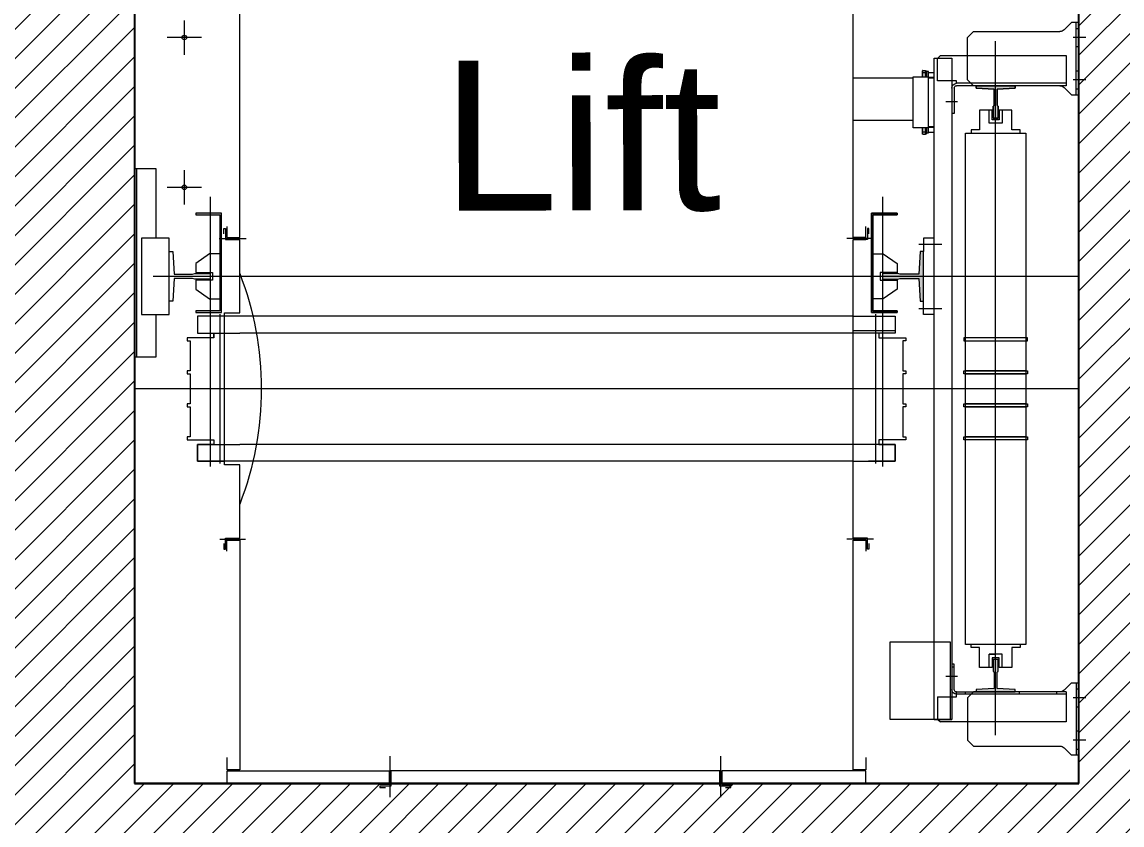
# Model space of a CAD drawing. Header units: metres. Extents: x -322116 to -321123, y -26723 to -26468.
# Drawn here: x -321655.414 to -321653.434, y -26551.82 to -26550.374 of the extents above; entities that cross this region are included whole.
import ezdxf

# ---------------------------------------------------------------- set-up
doc = ezdxf.new("R2010")
doc.units = ezdxf.units.M
doc.header["$LTSCALE"] = 7
doc.header["$MEASUREMENT"] = 0
doc.layers.add('22-1-14-ROAD P2PFGC', color=5, linetype='Continuous')
for name, color, linetype, lineweight in [('A-ANNO-TXT3', 6, 'Continuous', 30), ('A-CONV-EVTR', 2, 'Continuous', 18), ('A-PATT', 8, 'Continuous', 5), ('A-WALL-BLWO', 7, 'Continuous', 40), ('L-Structure', 5, 'Continuous', 15), ('PATT-CONC', 8, 'Continuous', 9)]:
    doc.layers.add(name, color=color, linetype=linetype, lineweight=lineweight)
doc.styles.get("Standard").update_dxf_attribs({"font": 'romans.shx', "height": 0.5})

# ---------------------------------------------------------------- blocks, each defined once
blk = doc.blocks.new('block')
at = {"layer": 'PATT-CONC', "transparency": 33554610}
h = blk.add_hatch(dxfattribs=at)
h.set_pattern_fill('ANSI31', color=8, scale=0.3)
h.set_pattern_definition([(45, (0, 0), (-0.0265165042945, 0.0265165042945), [])])
edge = h.paths.add_edge_path()
edge.add_line((-321666.3118, -26556.5581), (-321655.5118, -26556.5581))
edge.add_line((-321655.5118, -26556.5581), (-321655.5118, -26553.8198))
edge.add_line((-321655.5118, -26553.8198), (-321653.5118, -26553.8198))
edge.add_line((-321653.5118, -26553.8198), (-321653.5118, -26552.0448))
edge.add_line((-321653.5118, -26552.0448), (-321655.5118, -26552.0448))
edge.add_line((-321655.5118, -26552.0448), (-321655.5118, -26549.7581))
edge.add_line((-321655.5118, -26549.7581), (-321655.2118, -26549.7581))
edge.add_line((-321655.2118, -26549.7581), (-321655.2118, -26551.7448))
edge.add_line((-321655.2118, -26551.7448), (-321653.5118, -26551.7448))
edge.add_line((-321653.5118, -26551.7448), (-321653.5118, -26549.7581))
edge.add_line((-321653.5118, -26549.7581), (-321653.2118, -26549.7581))
edge.add_line((-321653.2118, -26549.7581), (-321653.2118, -26553.8198))
edge.add_line((-321653.2118, -26553.8198), (-321650.8518, -26553.8198))
edge.add_line((-321650.8518, -26553.8198), (-321650.8514, -26549.7581))
edge.add_line((-321650.8514, -26549.7581), (-321650.5518, -26549.7581))
edge.add_line((-321650.5518, -26549.7581), (-321650.5518, -26554.1198))
edge.add_line((-321650.5518, -26554.1198), (-321651.4424, -26554.1198))
edge.add_line((-321651.4424, -26554.1198), (-321651.4424, -26556.5581))
edge.add_line((-321651.4424, -26556.5581), (-321642.2603, -26556.5581))
at = {"layer": 'L-Structure'}
blk.add_lwpolyline([(-321666.3118, -26556.5581), (-321655.5118, -26556.5581), (-321655.5118, -26553.8198), (-321653.5118, -26553.8198), (-321653.5118, -26552.0448), (-321655.5118, -26552.0448), (-321655.5118, -26549.7581), (-321655.2118, -26549.7581), (-321655.2118, -26551.7448), (-321653.5118, -26551.7448), (-321653.5118, -26549.7581), (-321653.2118, -26549.7581), (-321653.2118, -26553.8198), (-321650.8518, -26553.8198), (-321650.8514, -26549.7581), (-321650.5518, -26549.7581), (-321650.5518, -26554.1198), (-321651.4424, -26554.1198), (-321651.4424, -26556.5581), (-321642.2603, -26556.5581)], dxfattribs=at)
blk = doc.blocks.new('1 elev')
at = {"layer": 'A-PATT', "extrusion": (2.36417e-21, 1.06473e-05, 1)}
h = blk.add_hatch(color=256, dxfattribs=at)
h.paths.add_polyline_path([(-321710.855, -26488.3134), (-321710.8636, -26488.3134), (-321710.8632, -26488.2917), (-321710.855, -26488.2918)], flags=0)
h.paths.add_polyline_path([(-321710.8625, -26488.2913), (-321710.862, -26488.2902), (-321710.862, -26488.2612), (-321710.8945, -26488.2593), (-321710.8945, -26488.255), (-321710.8241, -26488.255), (-321710.8241, -26488.2593), (-321710.8566, -26488.2612), (-321710.8561, -26488.2913)], flags=0)
for points in [[(-321710.6817, -26488.6632), (-321710.6817, -26488.6605), (-321710.6384, -26488.6605), (-321710.6384, -26488.4872), (-321710.6817, -26488.4872), (-321710.6817, -26488.4845), (-321710.6357, -26488.4845), (-321710.6357, -26488.6632)], [(-321709.4192, -26488.6632), (-321709.4652, -26488.6632), (-321709.4652, -26488.4845), (-321709.4192, -26488.4845), (-321709.4192, -26488.4872), (-321709.4625, -26488.4872), (-321709.4625, -26488.6605), (-321709.4192, -26488.6605)], [(-321710.7296, -26488.6429), (-321710.7296, -26488.5535), (-321710.7231, -26488.5535), (-321710.7207, -26488.5942), (-321710.6876, -26488.5942), (-321710.6832, -26488.5933), (-321710.6557, -26488.5933), (-321710.6557, -26488.6031), (-321710.6832, -26488.6031), (-321710.6876, -26488.6023), (-321710.7207, -26488.6023), (-321710.7231, -26488.6429)]]:
    blk.add_hatch(color=256, dxfattribs=at).paths.add_polyline_path(points, flags=0)
h = blk.add_hatch(color=256, dxfattribs=at)
h.paths.add_polyline_path([(-321710.8945, -26489.3464), (-321710.8945, -26489.3421), (-321710.862, -26489.3401), (-321710.8625, -26489.3101), (-321710.8564, -26489.3104), (-321710.8566, -26489.3112), (-321710.8566, -26489.3401), (-321710.8241, -26489.3421), (-321710.8241, -26489.3464)], flags=0)
h.paths.add_polyline_path([(-321710.8625, -26489.3101), (-321710.8628, -26489.3098), (-321710.8558, -26489.3098)], flags=0)
h.paths.add_polyline_path([(-321710.8632, -26489.3097), (-321710.8636, -26489.3096), (-321710.8636, -26489.288), (-321710.855, -26489.288), (-321710.8554, -26489.3097)], flags=0)
at = {"layer": 'A-CONV-EVTR', "extrusion": (2.36417e-21, 1.06473e-05, 1)}
for p, q in [((-321710.6027, -26488.5284, 0), (-321710.6027, -26488.1145, 0)), ((-321709.4982, -26488.5284, 0), (-321709.4982, -26488.1145, 0)), ((-321711.0087, -26488.1413, 0), (-321710.9957, -26488.1413, 0)), ((-321711.0087, -26488.2712, 0), (-321711.0087, -26488.1413, 0)), ((-321711.0044, -26488.2712, 0), (-321711.0044, -26488.1413, 0)), ((-321710.9957, -26488.1413, 0), (-321710.9827, -26488.1543, 0)), ((-321709.3986, -26488.1993, 0), (-321709.3986, -26488.1374, 0)), ((-321711.0219, -26488.1683, 0), (-321710.9991, -26488.1683, 0)), ((-321711.0044, -26488.1521, 0), (-321711.0087, -26488.1521, 0)), ((-321710.8192, -26488.1575, 0), (-321710.975, -26488.1575, 0)), ((-321710.8084, -26488.1683, 0), (-321710.8192, -26488.1575, 0)), ((-321710.8084, -26488.2008, 0), (-321710.8084, -26488.1683, 0)), ((-321709.4296, -26488.1683, 0), (-321709.3676, -26488.1683, 0)), ((-321711.0044, -26488.1846, 0), (-321711.0087, -26488.1846, 0)), ((-321710.8593, -26489.4245, 0), (-321710.8593, -26488.175, 0)), ((-321710.986, -26488.2008, 0), (-321710.986, -26488.255, 0)), ((-321710.7597, -26488.2008, 0), (-321710.986, -26488.2008, 0)), ((-321710.8084, -26488.2441, 0), (-321710.8084, -26488.2008, 0)), ((-321710.7802, -26488.2052, 0), (-321710.7802, -26489.3962, 0)), ((-321710.7488, -26488.2052, 0), (-321710.7802, -26488.2052, 0)), ((-321710.7553, -26488.2052, 0), (-321710.7597, -26488.2008, 0)), ((-321710.7543, -26488.2062, 0), (-321710.7553, -26488.2052, 0)), ((-321710.7543, -26488.2463, 0), (-321710.7543, -26488.2062, 0)), ((-321710.7488, -26489.3962, 0), (-321710.7488, -26488.2052, 0)), ((-321710.7329, -26488.2273, 0), (-321710.733, -26488.2387, 0)), ((-321710.728, -26488.2273, 0), (-321710.7329, -26488.2273, 0)), ((-321710.728, -26488.2273, 0), (-321710.7278, -26488.2276, 0)), ((-321710.7274, -26488.2284, 0), (-321710.728, -26488.2273, 0)), ((-321710.7278, -26488.2276, 0), (-321710.7277, -26488.2279, 0)), ((-321711.0219, -26488.2441, 0), (-321710.9986, -26488.2441, 0)), ((-321711.0044, -26488.2279, 0), (-321711.0087, -26488.2279, 0)), ((-321710.8192, -26488.255, 0), (-321710.8084, -26488.2441, 0)), ((-321710.7889, -26488.2463, 0), (-321710.7802, -26488.2463, 0)), ((-321710.7889, -26488.2506, 0), (-321710.7889, -26488.2463, 0)), ((-321710.7802, -26488.2463, 0), (-321710.7543, -26488.2463, 0)), ((-321710.7386, -26488.2311, 0), (-321710.7488, -26488.2311, 0)), ((-321710.7386, -26488.2398, 0), (-321710.7488, -26488.2398, 0)), ((-321710.738, -26488.2409, 0), (-321710.7488, -26488.2409, 0)), ((-321710.7386, -26488.2295, 0), (-321710.7348, -26488.2295, 0)), ((-321710.7386, -26488.2409, 0), (-321710.7386, -26488.2295, 0)), ((-321710.7386, -26488.34, 0), (-321710.7386, -26488.2409, 0)), ((-321710.738, -26488.2295, 0), (-321710.738, -26488.34, 0)), ((-321710.7109, -26488.2387, 0), (-321710.738, -26488.2387, 0)), ((-321710.7348, -26488.2279, 0), (-321710.7348, -26488.2387, 0)), ((-321710.733, -26488.2279, 0), (-321710.7348, -26488.2279, 0)), ((-321710.733, -26488.2387, 0), (-321710.733, -26488.2279, 0)), ((-321710.728, -26488.2314, 0), (-321710.7329, -26488.2314, 0)), ((-321710.728, -26488.2314, 0), (-321710.7279, -26488.2312, 0)), ((-321710.7278, -26488.2319, 0), (-321710.728, -26488.2314, 0)), ((-321710.7279, -26488.2312, 0), (-321710.7278, -26488.231, 0)), ((-321710.7278, -26488.231, 0), (-321710.7277, -26488.2308, 0)), ((-321710.7277, -26488.2325, 0), (-321710.7278, -26488.2319, 0)), ((-321710.7278, -26488.2387, 0), (-321710.7277, -26488.2383, 0)), ((-321710.7277, -26488.2279, 0), (-321710.7276, -26488.2281, 0)), ((-321710.7277, -26488.2308, 0), (-321710.7276, -26488.2306, 0)), ((-321710.7276, -26488.233, 0), (-321710.7277, -26488.2325, 0)), ((-321710.7277, -26488.2383, 0), (-321710.7276, -26488.2379, 0)), ((-321710.7276, -26488.2281, 0), (-321710.7275, -26488.2284, 0)), ((-321710.7276, -26488.2306, 0), (-321710.7275, -26488.2304, 0)), ((-321710.7275, -26488.2335, 0), (-321710.7276, -26488.233, 0)), ((-321710.7276, -26488.2379, 0), (-321710.7275, -26488.2375, 0)), ((-321710.7275, -26488.2284, 0), (-321710.7274, -26488.2387, 0)), ((-321710.7275, -26488.2302, 0), (-321710.7274, -26488.23, 0)), ((-321710.7275, -26488.2304, 0), (-321710.7275, -26488.2302, 0)), ((-321710.7274, -26488.234, 0), (-321710.7275, -26488.2335, 0)), ((-321710.7275, -26488.2371, 0), (-321710.7274, -26488.2367, 0)), ((-321710.7275, -26488.2375, 0), (-321710.7275, -26488.2371, 0)), ((-321710.7274, -26488.2286, 0), (-321710.7274, -26488.2284, 0)), ((-321710.7274, -26488.2289, 0), (-321710.7274, -26488.2286, 0)), ((-321710.7274, -26488.2291, 0), (-321710.7274, -26488.2289, 0)), ((-321710.7274, -26488.2294, 0), (-321710.7274, -26488.2291, 0)), ((-321710.7274, -26488.2296, 0), (-321710.7274, -26488.2294, 0)), ((-321710.7274, -26488.2298, 0), (-321710.7274, -26488.2296, 0)), ((-321710.7274, -26488.23, 0), (-321710.7274, -26488.2298, 0)), ((-321710.7274, -26488.2345, 0), (-321710.7274, -26488.234, 0)), ((-321710.7274, -26488.235, 0), (-321710.7274, -26488.2345, 0)), ((-321710.7274, -26488.2355, 0), (-321710.7274, -26488.235, 0)), ((-321710.7274, -26488.2359, 0), (-321710.7274, -26488.2355, 0)), ((-321710.7274, -26488.2363, 0), (-321710.7274, -26488.2359, 0)), ((-321710.7274, -26488.2367, 0), (-321710.7274, -26488.2363, 0)), ((-321710.7109, -26488.3308, 0), (-321710.7109, -26488.2387, 0)), ((-321710.6027, -26488.2409, 0), (-321710.7109, -26488.2409, 0)), ((-321711.0044, -26488.2604, 0), (-321711.0087, -26488.2604, 0)), ((-321710.9876, -26488.2631, 0), (-321710.9957, -26488.2712, 0)), ((-321710.9827, -26488.2581, 0), (-321710.9876, -26488.2631, 0)), ((-321710.986, -26488.2506, 0), (-321710.7889, -26488.2506, 0)), ((-321710.986, -26488.255, 0), (-321710.7889, -26488.255, 0)), ((-321710.9209, -26488.255, 0), (-321710.8192, -26488.255, 0)), ((-321710.8945, -26488.255, 0), (-321710.8945, -26488.2593, 0)), ((-321710.8241, -26488.255, 0), (-321710.8945, -26488.255, 0)), ((-321710.8945, -26488.2593, 0), (-321710.862, -26488.2612, 0)), ((-321710.862, -26488.2612, 0), (-321710.862, -26488.2902, 0)), ((-321710.8566, -26488.2612, 0), (-321710.8241, -26488.2593, 0)), ((-321710.8566, -26488.2902, 0), (-321710.8566, -26488.2612, 0)), ((-321710.8241, -26488.2593, 0), (-321710.8241, -26488.255, 0)), ((-321710.7846, -26488.2593, 0), (-321710.7846, -26488.3048, 0)), ((-321710.9957, -26488.2712, 0), (-321711.0087, -26488.2712, 0)), ((-321710.7696, -26488.2831, 0), (-321710.7907, -26488.2831, 0)), ((-321710.8885, -26488.2988, 0), (-321710.8658, -26488.2988, 0)), ((-321710.8885, -26488.3345, 0), (-321710.8885, -26488.2988, 0)), ((-321710.8712, -26488.2988, 0), (-321710.8712, -26488.3226, 0)), ((-321710.8658, -26488.2988, 0), (-321710.8658, -26488.3161, 0)), ((-321710.8636, -26488.2918, 0), (-321710.8636, -26488.3134, 0)), ((-321710.855, -26488.3134, 0), (-321710.855, -26488.2918, 0)), ((-321710.8528, -26488.2988, 0), (-321710.8301, -26488.2988, 0)), ((-321710.8528, -26488.3161, 0), (-321710.8528, -26488.2988, 0)), ((-321710.8474, -26488.3226, 0), (-321710.8474, -26488.2988, 0)), ((-321710.8301, -26488.2988, 0), (-321710.8301, -26488.3345, 0)), ((-321710.7846, -26488.3048, 0), (-321710.7802, -26488.3048, 0)), ((-321710.8712, -26488.3226, 0), (-321710.8593, -26488.3226, 0)), ((-321710.8658, -26488.3161, 0), (-321710.8593, -26488.3161, 0)), ((-321710.8636, -26488.3134, 0), (-321710.855, -26488.3134, 0)), ((-321710.8593, -26488.3161, 0), (-321710.8528, -26488.3161, 0)), ((-321710.8593, -26488.3226, 0), (-321710.8474, -26488.3226, 0)), ((-321710.6027, -26488.3167, 0), (-321710.7109, -26488.3167, 0)), ((-321710.9134, -26488.3405, 0), (-321710.9134, -26488.8819, 0)), ((-321710.8052, -26488.3405, 0), (-321710.9134, -26488.3405, 0)), ((-321710.9037, -26488.3345, 0), (-321710.8885, -26488.3345, 0)), ((-321710.9037, -26488.3405, 0), (-321710.9037, -26488.3345, 0)), ((-321710.8301, -26488.3345, 0), (-321710.8149, -26488.3345, 0)), ((-321710.8149, -26488.3345, 0), (-321710.8149, -26488.3405, 0)), ((-321710.8052, -26488.8819, 0), (-321710.8052, -26488.3405, 0)), ((-321710.738, -26488.3286, 0), (-321710.7488, -26488.3286, 0)), ((-321710.7386, -26488.3297, 0), (-321710.7488, -26488.3297, 0)), ((-321710.7386, -26488.3383, 0), (-321710.7488, -26488.3383, 0)), ((-321710.7386, -26488.34, 0), (-321710.7386, -26488.3286, 0)), ((-321710.7348, -26488.34, 0), (-321710.7386, -26488.34, 0)), ((-321710.738, -26488.34, 0), (-321710.7386, -26488.34, 0)), ((-321710.738, -26488.3308, 0), (-321710.7109, -26488.3308, 0)), ((-321710.7348, -26488.34, 0), (-321710.738, -26488.34, 0)), ((-321710.7348, -26488.3308, 0), (-321710.7348, -26488.34, 0)), ((-321710.7348, -26488.3416, 0), (-321710.7348, -26488.3308, 0)), ((-321710.733, -26488.3416, 0), (-321710.7348, -26488.3416, 0)), ((-321710.733, -26488.3308, 0), (-321710.733, -26488.3416, 0)), ((-321710.7329, -26488.3421, 0), (-321710.733, -26488.3308, 0)), ((-321710.728, -26488.3381, 0), (-321710.7329, -26488.3381, 0)), ((-321710.728, -26488.3421, 0), (-321710.7329, -26488.3421, 0)), ((-321710.7278, -26488.3375, 0), (-321710.728, -26488.3381, 0)), ((-321710.728, -26488.3381, 0), (-321710.7279, -26488.3383, 0)), ((-321710.7274, -26488.341, 0), (-321710.728, -26488.3421, 0)), ((-321710.728, -26488.3421, 0), (-321710.7278, -26488.3419, 0)), ((-321710.7279, -26488.3383, 0), (-321710.7278, -26488.3385, 0)), ((-321710.7278, -26488.3308, 0), (-321710.7277, -26488.3312, 0)), ((-321710.7277, -26488.337, 0), (-321710.7278, -26488.3375, 0)), ((-321710.7278, -26488.3385, 0), (-321710.7277, -26488.3387, 0)), ((-321710.7278, -26488.3419, 0), (-321710.7277, -26488.3416, 0)), ((-321710.7277, -26488.3312, 0), (-321710.7276, -26488.3316, 0)), ((-321710.7276, -26488.3365, 0), (-321710.7277, -26488.337, 0)), ((-321710.7277, -26488.3387, 0), (-321710.7276, -26488.3389, 0)), ((-321710.7277, -26488.3416, 0), (-321710.7276, -26488.3414, 0)), ((-321710.7276, -26488.3316, 0), (-321710.7275, -26488.332, 0)), ((-321710.7275, -26488.336, 0), (-321710.7276, -26488.3365, 0)), ((-321710.7276, -26488.3389, 0), (-321710.7275, -26488.3391, 0)), ((-321710.7276, -26488.3414, 0), (-321710.7275, -26488.3411, 0)), ((-321710.7275, -26488.3411, 0), (-321710.7274, -26488.3308, 0)), ((-321710.7275, -26488.332, 0), (-321710.7275, -26488.3324, 0)), ((-321710.7275, -26488.3324, 0), (-321710.7274, -26488.3328, 0)), ((-321710.7274, -26488.3355, 0), (-321710.7275, -26488.336, 0)), ((-321710.7275, -26488.3391, 0), (-321710.7275, -26488.3393, 0)), ((-321710.7275, -26488.3393, 0), (-321710.7274, -26488.3395, 0)), ((-321710.7274, -26488.3328, 0), (-321710.7274, -26488.3332, 0)), ((-321710.7274, -26488.3332, 0), (-321710.7274, -26488.3336, 0)), ((-321710.7274, -26488.3336, 0), (-321710.7274, -26488.334, 0)), ((-321710.7274, -26488.334, 0), (-321710.7274, -26488.3345, 0)), ((-321710.7274, -26488.3345, 0), (-321710.7274, -26488.335, 0)), ((-321710.7274, -26488.335, 0), (-321710.7274, -26488.3355, 0)), ((-321710.7274, -26488.3395, 0), (-321710.7274, -26488.3397, 0)), ((-321710.7274, -26488.3397, 0), (-321710.7274, -26488.3399, 0)), ((-321710.7274, -26488.3399, 0), (-321710.7274, -26488.3401, 0)), ((-321710.7274, -26488.3401, 0), (-321710.7274, -26488.3404, 0)), ((-321710.7274, -26488.3404, 0), (-321710.7274, -26488.3406, 0)), ((-321710.7274, -26488.3406, 0), (-321710.7274, -26488.3409, 0)), ((-321710.7274, -26488.3409, 0), (-321710.7274, -26488.341, 0)), ((-321709.3477, -26488.4044, 0), (-321709.3087, -26488.4044, 0)), ((-321709.3477, -26488.5292, 0), (-321709.3477, -26488.4044, 0)), ((-321709.3132, -26488.7433, 0), (-321709.3132, -26488.4044, 0)), ((-321709.3087, -26488.4044, 0), (-321709.3087, -26488.5738, 0)), ((-321709.3986, -26488.4689, 0), (-321709.3986, -26488.407, 0)), ((-321709.4296, -26488.438, 0), (-321709.3676, -26488.438, 0)), ((-321709.3477, -26488.5183, 0), (-321709.3477, -26488.4454, 0)), ((-321710.6557, -26488.4548, 0), (-321710.6557, -26488.9404, 0)), ((-321709.4452, -26488.4548, 0), (-321709.4452, -26488.9404, 0)), ((-321710.6817, -26488.4845, 0), (-321710.6817, -26488.4872, 0)), ((-321710.6357, -26488.4845, 0), (-321710.6817, -26488.4845, 0)), ((-321710.6357, -26488.5982, 0), (-321710.6357, -26488.4845, 0)), ((-321709.4652, -26488.4845, 0), (-321709.4192, -26488.4845, 0)), ((-321709.4652, -26488.5982, 0), (-321709.4652, -26488.4845, 0)), ((-321709.4192, -26488.4845, 0), (-321709.4192, -26488.4872, 0)), ((-321710.6817, -26488.4872, 0), (-321710.6384, -26488.4872, 0)), ((-321710.6384, -26488.4872, 0), (-321710.6384, -26488.5982, 0)), ((-321709.4625, -26488.4872, 0), (-321709.4625, -26488.5982, 0)), ((-321709.4192, -26488.4872, 0), (-321709.4625, -26488.4872, 0)), ((-321710.6311, -26488.5119, 0), (-321710.6284, -26488.5119, 0)), ((-321710.6311, -26488.5219, 0), (-321710.6311, -26488.5119, 0)), ((-321710.6284, -26488.5119, 0), (-321710.6284, -26488.5316, 0)), ((-321710.6257, -26488.5284, 0), (-321710.6257, -26488.5083, 0)), ((-321709.4752, -26488.5083, 0), (-321709.4752, -26488.5284, 0)), ((-321709.4725, -26488.5119, 0), (-321709.4725, -26488.5316, 0)), ((-321709.4698, -26488.5119, 0), (-321709.4725, -26488.5119, 0)), ((-321709.4698, -26488.5219, 0), (-321709.4698, -26488.5119, 0)), ((-321710.7209, -26488.54, 0), (-321710.7625, -26488.54, 0)), ((-321710.7491, -26488.5292, 0), (-321710.7296, -26488.5292, 0)), ((-321710.7296, -26488.5292, 0), (-321710.7296, -26488.5535, 0)), ((-321710.6394, -26488.53, 0), (-321710.5912, -26488.53, 0)), ((-321710.6284, -26488.5316, 0), (-321710.6027, -26488.5316, 0)), ((-321710.6257, -26488.5284, 0), (-321710.6027, -26488.5284, 0)), ((-321710.6027, -26488.5284, 0), (-321710.6257, -26488.5284, 0)), ((-321710.6027, -26488.5316, 0), (-321710.6254, -26488.5316, 0)), ((-321710.6027, -26489.0698, 0), (-321710.6027, -26488.5316, 0)), ((-321709.4615, -26488.53, 0), (-321709.5097, -26488.53, 0)), ((-321709.4752, -26488.5284, 0), (-321709.4982, -26488.5284, 0)), ((-321709.4725, -26488.5316, 0), (-321709.4982, -26488.5316, 0)), ((-321709.4982, -26488.6637, 0), (-321709.4982, -26488.5323, 0)), ((-321709.3712, -26488.5292, 0), (-321709.3214, -26488.5292, 0)), ((-321709.3712, -26488.6672, 0), (-321709.3712, -26488.5292, 0)), ((-321709.3214, -26488.5292, 0), (-321709.3214, -26488.6672, 0)), ((-321710.7296, -26488.6429, 0), (-321710.7296, -26488.5535, 0)), ((-321710.7296, -26488.5535, 0), (-321710.7231, -26488.5535, 0)), ((-321710.7231, -26488.5535, 0), (-321710.7207, -26488.5942, 0)), ((-321710.6568, -26488.5576, 0), (-321710.6817, -26488.5749, 0)), ((-321710.6384, -26488.5576, 0), (-321710.6568, -26488.5576, 0)), ((-321709.4625, -26488.5576, 0), (-321709.4441, -26488.5576, 0)), ((-321709.4441, -26488.5576, 0), (-321709.4192, -26488.5749, 0)), ((-321709.3777, -26488.5535, 0), (-321709.3802, -26488.5942, 0)), ((-321709.3712, -26488.5535, 0), (-321709.3777, -26488.5535, 0)), ((-321709.3712, -26488.6429, 0), (-321709.3712, -26488.5535, 0)), ((-321710.6817, -26488.5749, 0), (-321710.6817, -26488.5912, 0)), ((-321709.4192, -26488.5749, 0), (-321709.4192, -26488.5912, 0)), ((-321709.3087, -26488.5738, 0), (-321709.3087, -26488.7433, 0)), ((-321711.0087, -26488.5982, 0), (-321709.3427, -26488.5982, 0)), ((-321710.7207, -26488.6023, 0), (-321710.7231, -26488.6429, 0)), ((-321710.7207, -26488.5942, 0), (-321710.6876, -26488.5942, 0)), ((-321710.6876, -26488.6023, 0), (-321710.7207, -26488.6023, 0)), ((-321710.6876, -26488.5942, 0), (-321710.6832, -26488.5933, 0)), ((-321710.6832, -26488.6031, 0), (-321710.6876, -26488.6023, 0)), ((-321710.6832, -26488.5933, 0), (-321710.6557, -26488.5933, 0)), ((-321710.6557, -26488.6031, 0), (-321710.6832, -26488.6031, 0)), ((-321710.6817, -26488.5912, 0), (-321710.6514, -26488.5912, 0)), ((-321710.6557, -26488.5933, 0), (-321710.6557, -26488.6031, 0)), ((-321710.6514, -26488.5912, 0), (-321710.6514, -26488.5982, 0)), ((-321710.6514, -26488.5982, 0), (-321710.6514, -26488.6053, 0)), ((-321710.6384, -26488.5982, 0), (-321710.6384, -26488.6605, 0)), ((-321710.6357, -26488.6632, 0), (-321710.6357, -26488.5982, 0)), ((-321709.4652, -26488.6632, 0), (-321709.4652, -26488.5982, 0)), ((-321709.4625, -26488.5982, 0), (-321709.4625, -26488.6605, 0)), ((-321709.4495, -26488.5912, 0), (-321709.4495, -26488.5982, 0)), ((-321709.4192, -26488.5912, 0), (-321709.4495, -26488.5912, 0)), ((-321709.4495, -26488.5982, 0), (-321709.4495, -26488.6053, 0)), ((-321709.4452, -26488.5933, 0), (-321709.4452, -26488.6031, 0)), ((-321709.4176, -26488.5933, 0), (-321709.4452, -26488.5933, 0)), ((-321709.4452, -26488.6031, 0), (-321709.4176, -26488.6031, 0)), ((-321709.4133, -26488.5942, 0), (-321709.4176, -26488.5933, 0)), ((-321709.4176, -26488.6031, 0), (-321709.4133, -26488.6023, 0)), ((-321709.3802, -26488.5942, 0), (-321709.4133, -26488.5942, 0)), ((-321709.4133, -26488.6023, 0), (-321709.3802, -26488.6023, 0)), ((-321709.3802, -26488.6023, 0), (-321709.3777, -26488.6429, 0)), ((-321710.6817, -26488.6053, 0), (-321710.6817, -26488.6215, 0)), ((-321710.6514, -26488.6053, 0), (-321710.6817, -26488.6053, 0)), ((-321710.6817, -26488.6215, 0), (-321710.6568, -26488.6388, 0)), ((-321709.4495, -26488.6053, 0), (-321709.4192, -26488.6053, 0)), ((-321709.4192, -26488.6215, 0), (-321709.4441, -26488.6388, 0)), ((-321709.4192, -26488.6053, 0), (-321709.4192, -26488.6215, 0)), ((-321710.7231, -26488.6429, 0), (-321710.7296, -26488.6429, 0)), ((-321710.7296, -26488.6672, 0), (-321710.7296, -26488.6429, 0)), ((-321710.6568, -26488.6388, 0), (-321710.6384, -26488.6388, 0)), ((-321709.4441, -26488.6388, 0), (-321709.4625, -26488.6388, 0)), ((-321709.3777, -26488.6429, 0), (-321709.3712, -26488.6429, 0)), ((-321710.7209, -26488.6564, 0), (-321710.7625, -26488.6564, 0)), ((-321710.6817, -26488.6605, 0), (-321710.6817, -26488.6632, 0)), ((-321710.6384, -26488.6605, 0), (-321710.6817, -26488.6605, 0)), ((-321710.6817, -26488.6632, 0), (-321710.6357, -26488.6632, 0)), ((-321709.4192, -26488.6632, 0), (-321709.4652, -26488.6632, 0)), ((-321709.4625, -26488.6605, 0), (-321709.4192, -26488.6605, 0)), ((-321709.4192, -26488.6605, 0), (-321709.4192, -26488.6632, 0)), ((-321710.7491, -26488.6672, 0), (-321710.7296, -26488.6672, 0)), ((-321710.6785, -26488.6702, 0), (-321710.6785, -26488.7005, 0)), ((-321710.6027, -26488.6702, 0), (-321710.6785, -26488.6702, 0)), ((-321710.6785, -26488.6702, 0), (-321710.6785, -26488.7005, 0)), ((-321710.6303, -26488.6702, 0), (-321710.6785, -26488.6702, 0)), ((-321710.6433, -26488.9351, 0), (-321710.6433, -26488.6663, 0)), ((-321710.6027, -26488.6702, 0), (-321710.0667, -26488.6702, 0)), ((-321710.0667, -26488.6702, 0), (-321709.4982, -26488.6702, 0)), ((-321709.4706, -26488.6637, 0), (-321709.4982, -26488.6637, 0)), ((-321709.4982, -26488.6702, 0), (-321709.4224, -26488.6702, 0)), ((-321709.4706, -26488.9377, 0), (-321709.4706, -26488.6637, 0)), ((-321709.4706, -26488.6702, 0), (-321709.4224, -26488.6702, 0)), ((-321709.463, -26488.9351, 0), (-321709.463, -26488.6663, 0)), ((-321709.4224, -26488.6702, 0), (-321709.4224, -26488.7005, 0)), ((-321709.4224, -26488.6702, 0), (-321709.4224, -26488.7005, 0)), ((-321709.3214, -26488.6672, 0), (-321709.3712, -26488.6672, 0)), ((-321709.3477, -26488.7433, 0), (-321709.3477, -26488.6672, 0)), ((-321710.6785, -26488.6962, 0), (-321710.6027, -26488.6962, 0)), ((-321710.6785, -26488.7005, 0), (-321710.6027, -26488.7005, 0)), ((-321710.6785, -26488.7005, 0), (-321710.6492, -26488.7005, 0)), ((-321710.6492, -26488.7005, 0), (-321710.6492, -26488.7087, 0)), ((-321710.6027, -26488.7005, 0), (-321710.0667, -26488.7005, 0)), ((-321710.0667, -26488.7005, 0), (-321709.4982, -26488.7005, 0)), ((-321709.4224, -26488.7005, 0), (-321709.4982, -26488.7005, 0)), ((-321709.4516, -26488.7087, 0), (-321709.4516, -26488.7005, 0)), ((-321709.4516, -26488.7005, 0), (-321709.4516, -26488.7087, 0)), ((-321709.4224, -26488.7005, 0), (-321709.4516, -26488.7005, 0)), ((-321710.9167, -26488.7087, 0), (-321710.8593, -26488.7087, 0)), ((-321710.9167, -26488.7141, 0), (-321710.9167, -26488.7087, 0)), ((-321710.8593, -26488.7141, 0), (-321710.9167, -26488.7141, 0)), ((-321710.9134, -26488.7141, 0), (-321710.9134, -26488.7682, 0)), ((-321710.8593, -26488.7141, 0), (-321710.9134, -26488.7141, 0)), ((-321710.8593, -26488.7087, 0), (-321710.8019, -26488.7087, 0)), ((-321710.8019, -26488.7141, 0), (-321710.8593, -26488.7141, 0)), ((-321710.8052, -26488.7141, 0), (-321710.8593, -26488.7141, 0)), ((-321710.8052, -26488.7682, 0), (-321710.8052, -26488.7141, 0)), ((-321710.8019, -26488.7087, 0), (-321710.8019, -26488.7141, 0)), ((-321710.6974, -26488.7087, 0), (-321710.6974, -26488.7141, 0)), ((-321710.6492, -26488.7087, 0), (-321710.6974, -26488.7087, 0)), ((-321710.6974, -26488.7141, 0), (-321710.692, -26488.7141, 0)), ((-321710.692, -26488.7141, 0), (-321710.692, -26488.7682, 0)), ((-321709.4516, -26488.7087, 0), (-321709.4035, -26488.7087, 0)), ((-321709.4089, -26488.7141, 0), (-321709.4089, -26488.7682, 0)), ((-321709.4035, -26488.7141, 0), (-321709.4089, -26488.7141, 0)), ((-321709.4035, -26488.7087, 0), (-321709.4035, -26488.7141, 0)), ((-321709.3087, -26488.7433, 0), (-321709.3477, -26488.7433, 0)), ((-321710.9167, -26488.7682, 0), (-321710.9167, -26488.7736, 0)), ((-321710.8593, -26488.7682, 0), (-321710.9167, -26488.7682, 0)), ((-321710.9167, -26488.7736, 0), (-321710.8593, -26488.7736, 0)), ((-321710.9134, -26488.7682, 0), (-321710.8593, -26488.7682, 0)), ((-321710.9134, -26488.7736, 0), (-321710.9134, -26488.8278, 0)), ((-321710.8593, -26488.7736, 0), (-321710.9134, -26488.7736, 0)), ((-321710.8019, -26488.7682, 0), (-321710.8593, -26488.7682, 0)), ((-321710.8593, -26488.7682, 0), (-321710.8052, -26488.7682, 0)), ((-321710.8593, -26488.7736, 0), (-321710.8019, -26488.7736, 0)), ((-321710.8052, -26488.7736, 0), (-321710.8593, -26488.7736, 0)), ((-321710.8052, -26488.8278, 0), (-321710.8052, -26488.7736, 0)), ((-321710.8019, -26488.7736, 0), (-321710.8019, -26488.7682, 0)), ((-321710.6974, -26488.7682, 0), (-321710.6974, -26488.7736, 0)), ((-321710.692, -26488.7682, 0), (-321710.6974, -26488.7682, 0)), ((-321710.6974, -26488.7736, 0), (-321710.692, -26488.7736, 0)), ((-321710.692, -26488.7736, 0), (-321710.692, -26488.8278, 0)), ((-321709.4089, -26488.7682, 0), (-321709.4035, -26488.7682, 0)), ((-321709.4089, -26488.7736, 0), (-321709.4089, -26488.8278, 0)), ((-321709.4035, -26488.7736, 0), (-321709.4089, -26488.7736, 0)), ((-321709.4035, -26488.7682, 0), (-321709.4035, -26488.7736, 0)), ((-321711.0087, -26488.8007, 0), (-321709.3087, -26488.8007, 0)), ((-321710.9167, -26488.8278, 0), (-321710.9167, -26488.8332, 0)), ((-321710.8593, -26488.8278, 0), (-321710.9167, -26488.8278, 0)), ((-321710.9167, -26488.8332, 0), (-321710.8593, -26488.8332, 0)), ((-321710.9134, -26488.8278, 0), (-321710.8593, -26488.8278, 0)), ((-321710.9134, -26488.8332, 0), (-321710.9134, -26488.8873, 0)), ((-321710.8593, -26488.8332, 0), (-321710.9134, -26488.8332, 0)), ((-321710.8593, -26488.8278, 0), (-321710.8052, -26488.8278, 0)), ((-321710.8019, -26488.8278, 0), (-321710.8593, -26488.8278, 0)), ((-321710.8593, -26488.8332, 0), (-321710.8019, -26488.8332, 0)), ((-321710.8052, -26488.8332, 0), (-321710.8593, -26488.8332, 0)), ((-321710.8052, -26488.8873, 0), (-321710.8052, -26488.8332, 0)), ((-321710.8019, -26488.8332, 0), (-321710.8019, -26488.8278, 0)), ((-321710.6974, -26488.8278, 0), (-321710.6974, -26488.8332, 0)), ((-321710.692, -26488.8278, 0), (-321710.6974, -26488.8278, 0)), ((-321710.6974, -26488.8332, 0), (-321710.692, -26488.8332, 0)), ((-321710.692, -26488.8332, 0), (-321710.692, -26488.8873, 0)), ((-321709.4089, -26488.8278, 0), (-321709.4035, -26488.8278, 0)), ((-321709.4089, -26488.8332, 0), (-321709.4089, -26488.8873, 0)), ((-321709.4035, -26488.8332, 0), (-321709.4089, -26488.8332, 0)), ((-321709.4035, -26488.8278, 0), (-321709.4035, -26488.8332, 0)), ((-321710.9167, -26488.8873, 0), (-321710.9167, -26488.8927, 0)), ((-321710.8593, -26488.8873, 0), (-321710.9167, -26488.8873, 0)), ((-321710.9167, -26488.8927, 0), (-321710.8593, -26488.8927, 0)), ((-321710.9134, -26488.8819, 0), (-321710.9134, -26489.2609, 0)), ((-321710.9134, -26488.8873, 0), (-321710.8593, -26488.8873, 0)), ((-321710.8593, -26488.8873, 0), (-321710.8052, -26488.8873, 0)), ((-321710.8019, -26488.8873, 0), (-321710.8593, -26488.8873, 0)), ((-321710.8593, -26488.8927, 0), (-321710.8019, -26488.8927, 0)), ((-321710.8052, -26489.2609, 0), (-321710.8052, -26488.8819, 0)), ((-321710.8019, -26488.8927, 0), (-321710.8019, -26488.8873, 0)), ((-321710.6974, -26488.8873, 0), (-321710.6974, -26488.8927, 0)), ((-321710.692, -26488.8873, 0), (-321710.6974, -26488.8873, 0)), ((-321710.6974, -26488.8927, 0), (-321710.6492, -26488.8927, 0)), ((-321710.6785, -26488.9009, 0), (-321710.6027, -26488.9009, 0)), ((-321710.6785, -26488.9312, 0), (-321710.6785, -26488.9009, 0)), ((-321710.6785, -26488.9009, 0), (-321710.6785, -26488.9312, 0)), ((-321710.6492, -26488.9009, 0), (-321710.6785, -26488.9009, 0)), ((-321710.6492, -26488.8927, 0), (-321710.6492, -26488.9009, 0)), ((-321710.6027, -26488.9009, 0), (-321710.0667, -26488.9009, 0)), ((-321710.0667, -26488.9009, 0), (-321709.4982, -26488.9009, 0)), ((-321709.4224, -26488.9009, 0), (-321709.4982, -26488.9009, 0)), ((-321709.4516, -26488.8927, 0), (-321709.4516, -26488.9009, 0)), ((-321709.4516, -26488.8927, 0), (-321709.4516, -26488.9009, 0)), ((-321709.4035, -26488.8927, 0), (-321709.4516, -26488.8927, 0)), ((-321709.4516, -26488.9009, 0), (-321709.4224, -26488.9009, 0)), ((-321709.4224, -26488.9312, 0), (-321709.4224, -26488.9009, 0)), ((-321709.4224, -26488.9009, 0), (-321709.4224, -26488.9312, 0)), ((-321709.4089, -26488.8873, 0), (-321709.4035, -26488.8873, 0)), ((-321709.4035, -26488.8873, 0), (-321709.4035, -26488.8927, 0)), ((-321710.6027, -26488.9312, 0), (-321710.6785, -26488.9312, 0)), ((-321710.6785, -26488.9312, 0), (-321710.6303, -26488.9312, 0)), ((-321710.6027, -26488.9312, 0), (-321710.0667, -26488.9312, 0)), ((-321710.0667, -26488.9312, 0), (-321709.4982, -26488.9312, 0)), ((-321709.4982, -26488.9312, 0), (-321709.4224, -26488.9312, 0)), ((-321709.4982, -26488.9377, 0), (-321709.4706, -26488.9377, 0)), ((-321709.4982, -26489.0694, 0), (-321709.4982, -26488.9377, 0)), ((-321709.4224, -26488.9312, 0), (-321709.4706, -26488.9312, 0)), ((-321710.6394, -26489.0714, 0), (-321710.5912, -26489.0714, 0)), ((-321710.6383, -26489.0714, 0), (-321710.5923, -26489.0714, 0)), ((-321710.6284, -26489.0698, 0), (-321710.6027, -26489.0698, 0)), ((-321710.6284, -26489.0895, 0), (-321710.6284, -26489.0698, 0)), ((-321710.6257, -26489.073, 0), (-321710.6257, -26489.0931, 0)), ((-321710.6027, -26489.073, 0), (-321710.6257, -26489.073, 0)), ((-321710.6254, -26489.0698, 0), (-321710.6027, -26489.0698, 0)), ((-321710.6027, -26489.073, 0), (-321710.6254, -26489.073, 0)), ((-321710.6027, -26489.487, 0), (-321710.6027, -26489.073, 0)), ((-321709.4626, -26489.0714, 0), (-321709.5086, -26489.0714, 0)), ((-321709.4725, -26489.0698, 0), (-321709.4982, -26489.0698, 0)), ((-321709.4982, -26489.073, 0), (-321709.4982, -26489.487, 0)), ((-321709.4752, -26489.073, 0), (-321709.4982, -26489.073, 0)), ((-321709.4982, -26489.0737, 0), (-321709.4982, -26489.4065, 0)), ((-321709.4752, -26489.0931, 0), (-321709.4752, -26489.073, 0)), ((-321709.4725, -26489.0895, 0), (-321709.4725, -26489.0698, 0)), ((-321710.6311, -26489.0795, 0), (-321710.6311, -26489.0895, 0)), ((-321710.6311, -26489.0895, 0), (-321710.6284, -26489.0895, 0)), ((-321709.4698, -26489.0895, 0), (-321709.4725, -26489.0895, 0)), ((-321709.4698, -26489.0795, 0), (-321709.4698, -26489.0895, 0)), ((-321710.6693, -26489.2566, 0), (-321710.7775, -26489.2566, 0)), ((-321710.7775, -26489.2566, 0), (-321710.7775, -26489.3962, 0)), ((-321710.6693, -26489.3962, 0), (-321710.6693, -26489.2566, 0)), ((-321710.9134, -26489.2609, 0), (-321710.8052, -26489.2609, 0)), ((-321710.9037, -26489.2609, 0), (-321710.9037, -26489.2668, 0)), ((-321710.9037, -26489.2668, 0), (-321710.8885, -26489.2668, 0)), ((-321710.8885, -26489.2668, 0), (-321710.8885, -26489.3026, 0)), ((-321710.8301, -26489.2668, 0), (-321710.8149, -26489.2668, 0)), ((-321710.8301, -26489.3026, 0), (-321710.8301, -26489.2668, 0)), ((-321710.8149, -26489.2668, 0), (-321710.8149, -26489.2609, 0)), ((-321710.8712, -26489.2788, 0), (-321710.8593, -26489.2788, 0)), ((-321710.8712, -26489.3026, 0), (-321710.8712, -26489.2788, 0)), ((-321710.8658, -26489.2853, 0), (-321710.8593, -26489.2853, 0)), ((-321710.8658, -26489.3026, 0), (-321710.8658, -26489.2853, 0)), ((-321710.8636, -26489.288, 0), (-321710.855, -26489.288, 0)), ((-321710.8636, -26489.3096, 0), (-321710.8636, -26489.288, 0)), ((-321710.8593, -26489.2788, 0), (-321710.8474, -26489.2788, 0)), ((-321710.8474, -26489.2788, 0), (-321710.8593, -26489.2788, 0)), ((-321710.8593, -26489.2853, 0), (-321710.8528, -26489.2853, 0)), ((-321710.855, -26489.288, 0), (-321710.855, -26489.3096, 0)), ((-321710.8528, -26489.2853, 0), (-321710.8528, -26489.3026, 0)), ((-321710.8474, -26489.3026, 0), (-321710.8474, -26489.2788, 0)), ((-321710.7846, -26489.2966, 0), (-321710.7802, -26489.2966, 0)), ((-321710.7846, -26489.3421, 0), (-321710.7846, -26489.2966, 0)), ((-321710.8885, -26489.3026, 0), (-321710.8658, -26489.3026, 0)), ((-321710.862, -26489.3401, 0), (-321710.862, -26489.3112, 0)), ((-321710.8566, -26489.3112, 0), (-321710.8566, -26489.3401, 0)), ((-321710.8528, -26489.3026, 0), (-321710.8301, -26489.3026, 0)), ((-321710.7846, -26489.302, 0), (-321710.7802, -26489.302, 0)), ((-321711.0087, -26489.3302, 0), (-321711.0087, -26489.4601, 0)), ((-321710.9957, -26489.3302, 0), (-321711.0087, -26489.3302, 0)), ((-321711.0044, -26489.3302, 0), (-321711.0044, -26489.4601, 0)), ((-321710.9876, -26489.3383, 0), (-321710.9957, -26489.3302, 0)), ((-321710.7696, -26489.3183, 0), (-321710.7907, -26489.3183, 0)), ((-321711.0044, -26489.341, 0), (-321711.0087, -26489.341, 0)), ((-321710.9827, -26489.3433, 0), (-321710.9876, -26489.3383, 0)), ((-321710.986, -26489.3464, 0), (-321710.986, -26489.4006, 0)), ((-321710.986, -26489.3464, 0), (-321710.8945, -26489.3464, 0)), ((-321710.986, -26489.3508, 0), (-321710.7889, -26489.3508, 0)), ((-321710.9687, -26489.3464, 0), (-321710.9687, -26489.3508, 0)), ((-321710.9209, -26489.3464, 0), (-321710.8192, -26489.3464, 0)), ((-321710.9015, -26489.3464, 0), (-321710.9015, -26489.3508, 0)), ((-321710.8945, -26489.3421, 0), (-321710.862, -26489.3401, 0)), ((-321710.8945, -26489.3464, 0), (-321710.8945, -26489.3421, 0)), ((-321710.8241, -26489.3464, 0), (-321710.8945, -26489.3464, 0)), ((-321710.8566, -26489.3401, 0), (-321710.8241, -26489.3421, 0)), ((-321710.8241, -26489.3421, 0), (-321710.8241, -26489.3464, 0)), ((-321710.7889, -26489.3464, 0), (-321710.8241, -26489.3464, 0)), ((-321710.8192, -26489.3464, 0), (-321710.8084, -26489.3573, 0)), ((-321710.8171, -26489.3464, 0), (-321710.8171, -26489.3508, 0)), ((-321710.8041, -26489.3464, 0), (-321710.8041, -26489.3508, 0)), ((-321710.7889, -26489.3508, 0), (-321710.7889, -26489.3464, 0)), ((-321710.7889, -26489.3551, 0), (-321710.7889, -26489.3508, 0)), ((-321710.7802, -26489.3551, 0), (-321710.7889, -26489.3551, 0)), ((-321710.7543, -26489.3551, 0), (-321710.7802, -26489.3551, 0)), ((-321710.7543, -26489.3551, 0), (-321710.7543, -26489.3952, 0)), ((-321711.0219, -26489.3573, 0), (-321710.9986, -26489.3573, 0)), ((-321711.0044, -26489.3735, 0), (-321711.0087, -26489.3735, 0)), ((-321710.8084, -26489.3573, 0), (-321710.8084, -26489.4006, 0)), ((-321710.7802, -26489.3962, 0), (-321710.7488, -26489.3962, 0)), ((-321710.7488, -26489.3962, 0), (-321710.7802, -26489.3962, 0)), ((-321710.7775, -26489.3962, 0), (-321710.6693, -26489.3962, 0)), ((-321710.7553, -26489.3962, 0), (-321710.7597, -26489.4006, 0)), ((-321710.7543, -26489.3952, 0), (-321710.7553, -26489.3962, 0)), ((-321710.986, -26489.4006, 0), (-321710.7597, -26489.4006, 0)), ((-321710.8084, -26489.4006, 0), (-321710.8084, -26489.4331, 0)), ((-321711.0219, -26489.4331, 0), (-321710.9991, -26489.4331, 0)), ((-321711.0044, -26489.4168, 0), (-321711.0087, -26489.4168, 0)), ((-321710.8084, -26489.4331, 0), (-321710.8192, -26489.4439, 0)), ((-321711.0044, -26489.4493, 0), (-321711.0087, -26489.4493, 0)), ((-321710.9957, -26489.4601, 0), (-321710.9827, -26489.4471, 0)), ((-321710.8192, -26489.4439, 0), (-321710.975, -26489.4439, 0)), ((-321711.0087, -26489.4601, 0), (-321710.9957, -26489.4601, 0)), ((-321710.6254, -26489.4643, 0), (-321710.6254, -26489.487, 0)), ((-321710.3645, -26489.536, 0), (-321710.3645, -26489.4622, 0)), ((-321709.7689, -26489.536, 0), (-321709.7689, -26489.4622, 0)), ((-321709.4755, -26489.487, 0), (-321709.4755, -26489.4643, 0)), ((-321710.6254, -26489.487, 0), (-321710.6027, -26489.487, 0)), ((-321710.6254, -26489.4883, 0), (-321710.3661, -26489.4883, 0)), ((-321710.6254, -26489.511, 0), (-321710.6254, -26489.4883, 0)), ((-321710.3661, -26489.4883, 0), (-321710.3661, -26489.5132, 0)), ((-321710.3628, -26489.4883, 0), (-321709.7705, -26489.4883, 0)), ((-321710.3628, -26489.5159, 0), (-321710.3628, -26489.4883, 0)), ((-321709.7705, -26489.4883, 0), (-321709.7705, -26489.5159, 0)), ((-321709.7673, -26489.4883, 0), (-321709.7673, -26489.5132, 0)), ((-321709.4755, -26489.4883, 0), (-321709.7673, -26489.4883, 0)), ((-321709.4982, -26489.487, 0), (-321709.4755, -26489.487, 0)), ((-321709.4755, -26489.511, 0), (-321709.4755, -26489.4883, 0)), ((-321710.6064, -26489.511, 0), (-321710.6254, -26489.511, 0)), ((-321710.3661, -26489.5132, 0), (-321710.3861, -26489.5132, 0)), ((-321709.7673, -26489.5132, 0), (-321709.7473, -26489.5132, 0)), ((-321709.4944, -26489.511, 0), (-321709.4755, -26489.511, 0)), ((-321710.3826, -26489.5159, 0), (-321710.3628, -26489.5159, 0)), ((-321710.3826, -26489.5186, 0), (-321710.3826, -26489.5159, 0)), ((-321710.3726, -26489.5186, 0), (-321710.3826, -26489.5186, 0)), ((-321709.7705, -26489.5159, 0), (-321709.7508, -26489.5159, 0)), ((-321709.7508, -26489.5186, 0), (-321709.7608, -26489.5186, 0)), ((-321709.7508, -26489.5159, 0), (-321709.7508, -26489.5186, 0))]:
    blk.add_line(p, q, dxfattribs=at)
at = {"layer": 'A-CONV-EVTR'}
blk.add_lwpolyline([(-321709.3087, -26487.7244), (-321711.0087, -26487.7244), (-321711.0087, -26489.511), (-321709.3087, -26489.511)], close=True, dxfattribs=at)
at = {"layer": 'A-CONV-EVTR', "extrusion": (2.36417e-21, 1.06473e-05, 1)}
for centre, radius, start, end in [((-321710.975, -26488.1467, -0.282), 0.0108, 225, 270), ((-321709.3986, -26488.1683, -0.282), 0.00406, 0, 180), ((-321709.3986, -26488.1683, -0.282), 0.00406, 180, 0), ((-321710.975, -26488.2658, -0.282), 0.0108, 90, 135), ((-321710.7889, -26488.2593, -0.282), 0.00866, 0, 90), ((-321710.7889, -26488.2593, -0.282), 0.00433, 0, 90), ((-321710.8636, -26488.2902, -0.282), 0.00157, 270, 0), ((-321710.855, -26488.2902, -0.282), 0.00157, 180, 270), ((-321709.3986, -26488.438, -0.282), 0.00406, 0, 180), ((-321709.3986, -26488.438, -0.282), 0.00406, 180, 0), ((-321708.962, -26488.8007, -0.282), 0.575, 158.829, 201.171), ((-321710.8636, -26489.3112, -0.282), 0.00157, 0, 90), ((-321710.855, -26489.3112, -0.282), 0.00157, 90, 180), ((-321710.975, -26489.3356, -0.282), 0.0108, 225, 270), ((-321710.8203, -26489.3426, -0.282), 0.00379, 180, 196.6185), ((-321710.7889, -26489.3421, -0.282), 0.00433, 270, 0), ((-321710.7889, -26489.3421, -0.282), 0.00866, 270, 0), ((-321710.975, -26489.4547, -0.282), 0.0108, 90, 135)]:
    blk.add_arc(centre, radius, start, end, dxfattribs=at)
at = {"layer": 'A-PATT', "extrusion": (2.36417e-21, 1.06473e-05, 1)}
for p, q in [((-321710.8945, -26488.2593, 0), (-321710.8945, -26488.255, 0)), ((-321710.8945, -26488.255, 0), (-321710.8241, -26488.255, 0)), ((-321710.862, -26488.2612, 0), (-321710.8945, -26488.2593, 0)), ((-321710.862, -26488.2902, 0), (-321710.862, -26488.2612, 0)), ((-321710.8241, -26488.2593, 0), (-321710.8566, -26488.2612, 0)), ((-321710.8566, -26488.2612, 0), (-321710.8566, -26488.2902, 0)), ((-321710.8241, -26488.255, 0), (-321710.8241, -26488.2593, 0)), ((-321710.8636, -26488.3134, 0), (-321710.8636, -26488.2918, 0)), ((-321710.855, -26488.2918, 0), (-321710.855, -26488.3134, 0)), ((-321710.855, -26488.3134, 0), (-321710.8636, -26488.3134, 0)), ((-321710.6817, -26488.4872, 0), (-321710.6817, -26488.4845, 0)), ((-321710.6817, -26488.4845, 0), (-321710.6357, -26488.4845, 0)), ((-321710.6357, -26488.4845, 0), (-321710.6357, -26488.6632, 0)), ((-321709.4652, -26488.4845, 0), (-321709.4192, -26488.4845, 0)), ((-321709.4652, -26488.6632, 0), (-321709.4652, -26488.4845, 0)), ((-321709.4192, -26488.4845, 0), (-321709.4192, -26488.4872, 0)), ((-321710.6384, -26488.4872, 0), (-321710.6817, -26488.4872, 0)), ((-321710.6384, -26488.6605, 0), (-321710.6384, -26488.4872, 0)), ((-321709.4192, -26488.4872, 0), (-321709.4625, -26488.4872, 0)), ((-321709.4625, -26488.4872, 0), (-321709.4625, -26488.6605, 0)), ((-321710.7296, -26488.6429, 0), (-321710.7296, -26488.5535, 0)), ((-321710.7296, -26488.5535, 0), (-321710.7231, -26488.5535, 0)), ((-321710.7231, -26488.5535, 0), (-321710.7207, -26488.5942, 0)), ((-321710.7207, -26488.6023, 0), (-321710.7231, -26488.6429, 0)), ((-321710.7207, -26488.5942, 0), (-321710.6876, -26488.5942, 0)), ((-321710.6876, -26488.6023, 0), (-321710.7207, -26488.6023, 0)), ((-321710.6876, -26488.5942, 0), (-321710.6832, -26488.5933, 0)), ((-321710.6832, -26488.6031, 0), (-321710.6876, -26488.6023, 0)), ((-321710.6832, -26488.5933, 0), (-321710.6557, -26488.5933, 0)), ((-321710.6557, -26488.6031, 0), (-321710.6832, -26488.6031, 0)), ((-321710.6557, -26488.5933, 0), (-321710.6557, -26488.6031, 0)), ((-321710.7231, -26488.6429, 0), (-321710.7296, -26488.6429, 0)), ((-321710.6817, -26488.6632, 0), (-321710.6817, -26488.6605, 0)), ((-321710.6817, -26488.6605, 0), (-321710.6384, -26488.6605, 0)), ((-321710.6357, -26488.6632, 0), (-321710.6817, -26488.6632, 0)), ((-321709.4192, -26488.6632, 0), (-321709.4652, -26488.6632, 0)), ((-321709.4625, -26488.6605, 0), (-321709.4192, -26488.6605, 0)), ((-321709.4192, -26488.6605, 0), (-321709.4192, -26488.6632, 0)), ((-321710.8636, -26489.3096, 0), (-321710.8636, -26489.288, 0)), ((-321710.8636, -26489.288, 0), (-321710.855, -26489.288, 0)), ((-321710.855, -26489.288, 0), (-321710.855, -26489.3096, 0)), ((-321710.862, -26489.3401, 0), (-321710.862, -26489.3112, 0)), ((-321710.8566, -26489.3112, 0), (-321710.8566, -26489.3401, 0)), ((-321710.8945, -26489.3421, 0), (-321710.862, -26489.3401, 0)), ((-321710.8945, -26489.3464, 0), (-321710.8945, -26489.3421, 0)), ((-321710.8241, -26489.3464, 0), (-321710.8945, -26489.3464, 0)), ((-321710.8566, -26489.3401, 0), (-321710.8241, -26489.3421, 0)), ((-321710.8241, -26489.3421, 0), (-321710.8241, -26489.3464, 0))]:
    blk.add_line(p, q, dxfattribs=at)
for centre, start, end in [((-321710.8636, -26488.2902, -0.282), 270, 0), ((-321710.855, -26488.2902, -0.282), 180, 270), ((-321710.8636, -26489.3112, -0.282), 0, 90), ((-321710.855, -26489.3112, -0.282), 90, 180)]:
    blk.add_arc(centre, 0.00157, start, end, dxfattribs=at)

msp = doc.modelspace()

# ---------------------------------------------------------------- linework, layer by layer
at = {"layer": '22-1-14-ROAD P2PFGC'}
for p, q in [((-321655.2118, -26549.7581, 0), (-321655.2118, -26551.7448, 0)), ((-321653.5118, -26551.7448, 0), (-321653.5118, -26549.7581, 0)), ((-321655.2118, -26551.7448, 0), (-321653.5118, -26551.7448, 0)), ((-321655.2118, -26551.7448, 0), (-321654.5274, -26551.7448, 0))]:
    msp.add_line(p, q, dxfattribs=at)

# ---------------------------------------------------------------- block references
at = {"layer": 'A-WALL-BLWO'}
msp.add_blockref('block', (0, 0), dxfattribs=at)
at = {"layer": 'A-WALL-BLWO', "xscale": -1}
msp.add_blockref('1 elev', (-643364.5206, -62.2337, 0), dxfattribs=at)

# ---------------------------------------------------------------- texts
at = {"layer": 'A-ANNO-TXT3', "lineweight": 5, "insert": (-321654.156, -26550.4428, 0), "char_height": 0.27, "attachment_point": 3, "rotation": 0.0992}
msp.add_mtext_dynamic_manual_height_columns('\\A1;{\\fArial Unicode MS|b0|i0|c0|p34;Lift}', width=2.985678, gutter_width=3.0774, heights=[1.4075], dxfattribs=at)

doc.saveas('drawing.dxf')
